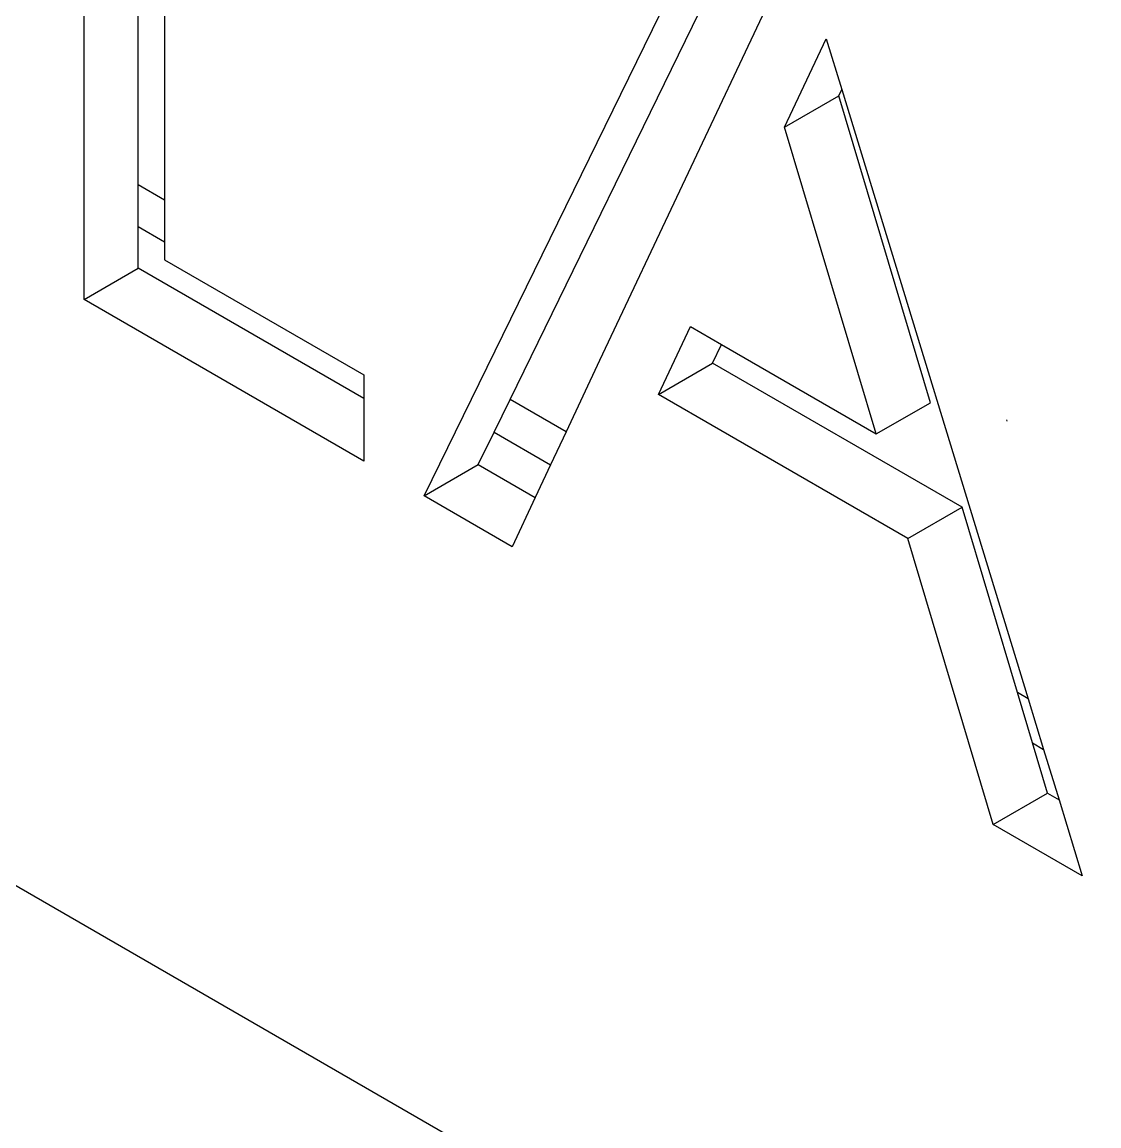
# Model space of a CAD drawing. Header units: millimetres. Extents: x 153 to 4750, y 92 to 3343.
# Drawn here: x 3369.05 to 3411.21, y 2732.7 to 2775.92 of the extents above; entities that cross this region are included whole.
import ezdxf

# ---------------------------------------------------------------- set-up
doc = ezdxf.new("R2010")
doc.units = ezdxf.units.MM

msp = doc.modelspace()

# ---------------------------------------------------------------- linework, layer by layer
for p, q in [((3371.472, 2765.057), (3371.472, 2797.717)), ((3373.593, 2769.545), (3373.593, 2796.493)), ((3374.623, 2795.898), (3374.623, 2768.951)), ((3384.789, 2757.369), (3397.248, 2782.835)), ((3388.155, 2761.138), (3398.423, 2782.157)), ((3399.38, 2779.03), (3391.654, 2762.675)), ((3398.904, 2771.805), (3400.534, 2775.256)), ((3400.534, 2775.256), (3401.141, 2773.274)), ((3398.904, 2771.805), (3401.025, 2773.03)), ((3401.025, 2773.03), (3401.141, 2773.274)), ((3404.616, 2761.019), (3401.025, 2773.03)), ((3401.141, 2773.274), (3408.437, 2749.428)), ((3402.495, 2759.795), (3398.904, 2771.805)), ((3374.623, 2768.951), (3373.593, 2769.545)), ((3373.593, 2767.912), (3373.593, 2769.545)), ((3374.623, 2768.951), (3374.623, 2767.318)), ((3373.593, 2767.912), (3374.623, 2767.318)), ((3373.593, 2766.282), (3373.593, 2767.912)), ((3374.623, 2767.318), (3374.623, 2766.617)), ((3374.623, 2766.617), (3382.426, 2762.112)), ((3371.472, 2765.057), (3373.593, 2766.282)), ((3382.426, 2761.183), (3373.593, 2766.282)), ((3382.426, 2758.733), (3371.472, 2765.057)), ((3393.962, 2761.343), (3395.216, 2763.997)), ((3395.216, 2763.997), (3396.428, 2763.297)), ((3396.083, 2762.567), (3396.428, 2763.297)), ((3396.428, 2763.297), (3402.495, 2759.795)), ((3391.654, 2762.675), (3390.344, 2759.874)), ((3393.962, 2761.343), (3396.083, 2762.567)), ((3405.854, 2756.926), (3396.083, 2762.567)), ((3382.426, 2762.112), (3382.426, 2761.183)), ((3403.732, 2755.702), (3393.962, 2761.343)), ((3382.426, 2761.183), (3382.426, 2758.733)), ((3387.532, 2759.865), (3388.155, 2761.138)), ((3390.344, 2759.874), (3388.155, 2761.138)), ((3402.495, 2759.795), (3404.616, 2761.019)), ((3407.592, 2760.347), (3407.607, 2760.298)), ((3386.91, 2758.594), (3387.532, 2759.865)), ((3387.532, 2759.865), (3389.743, 2758.589)), ((3390.344, 2759.874), (3389.743, 2758.589)), ((3384.789, 2757.369), (3386.91, 2758.594)), ((3386.91, 2758.594), (3389.142, 2757.305)), ((3389.743, 2758.589), (3389.142, 2757.305)), ((3388.24, 2755.376), (3384.789, 2757.369)), ((3389.142, 2757.305), (3388.24, 2755.376)), ((3403.732, 2755.702), (3405.854, 2756.926)), ((3408.017, 2749.671), (3405.854, 2756.926)), ((3407.071, 2744.505), (3403.732, 2755.702)), ((3625.086, 2594.136), (3350.021, 2752.945)), ((3408.437, 2749.428), (3408.017, 2749.671)), ((3408.605, 2747.699), (3408.017, 2749.671)), ((3408.437, 2749.428), (3409.044, 2747.445)), ((3408.605, 2747.699), (3409.044, 2747.445)), ((3409.192, 2745.729), (3408.605, 2747.699)), ((3409.044, 2747.445), (3409.65, 2745.465)), ((3407.071, 2744.505), (3409.192, 2745.729)), ((3409.192, 2745.729), (3409.65, 2745.465)), ((3409.65, 2745.465), (3410.56, 2742.49)), ((3410.56, 2742.49), (3407.071, 2744.505))]:
    msp.add_line(p, q)

doc.saveas('drawing.dxf')
